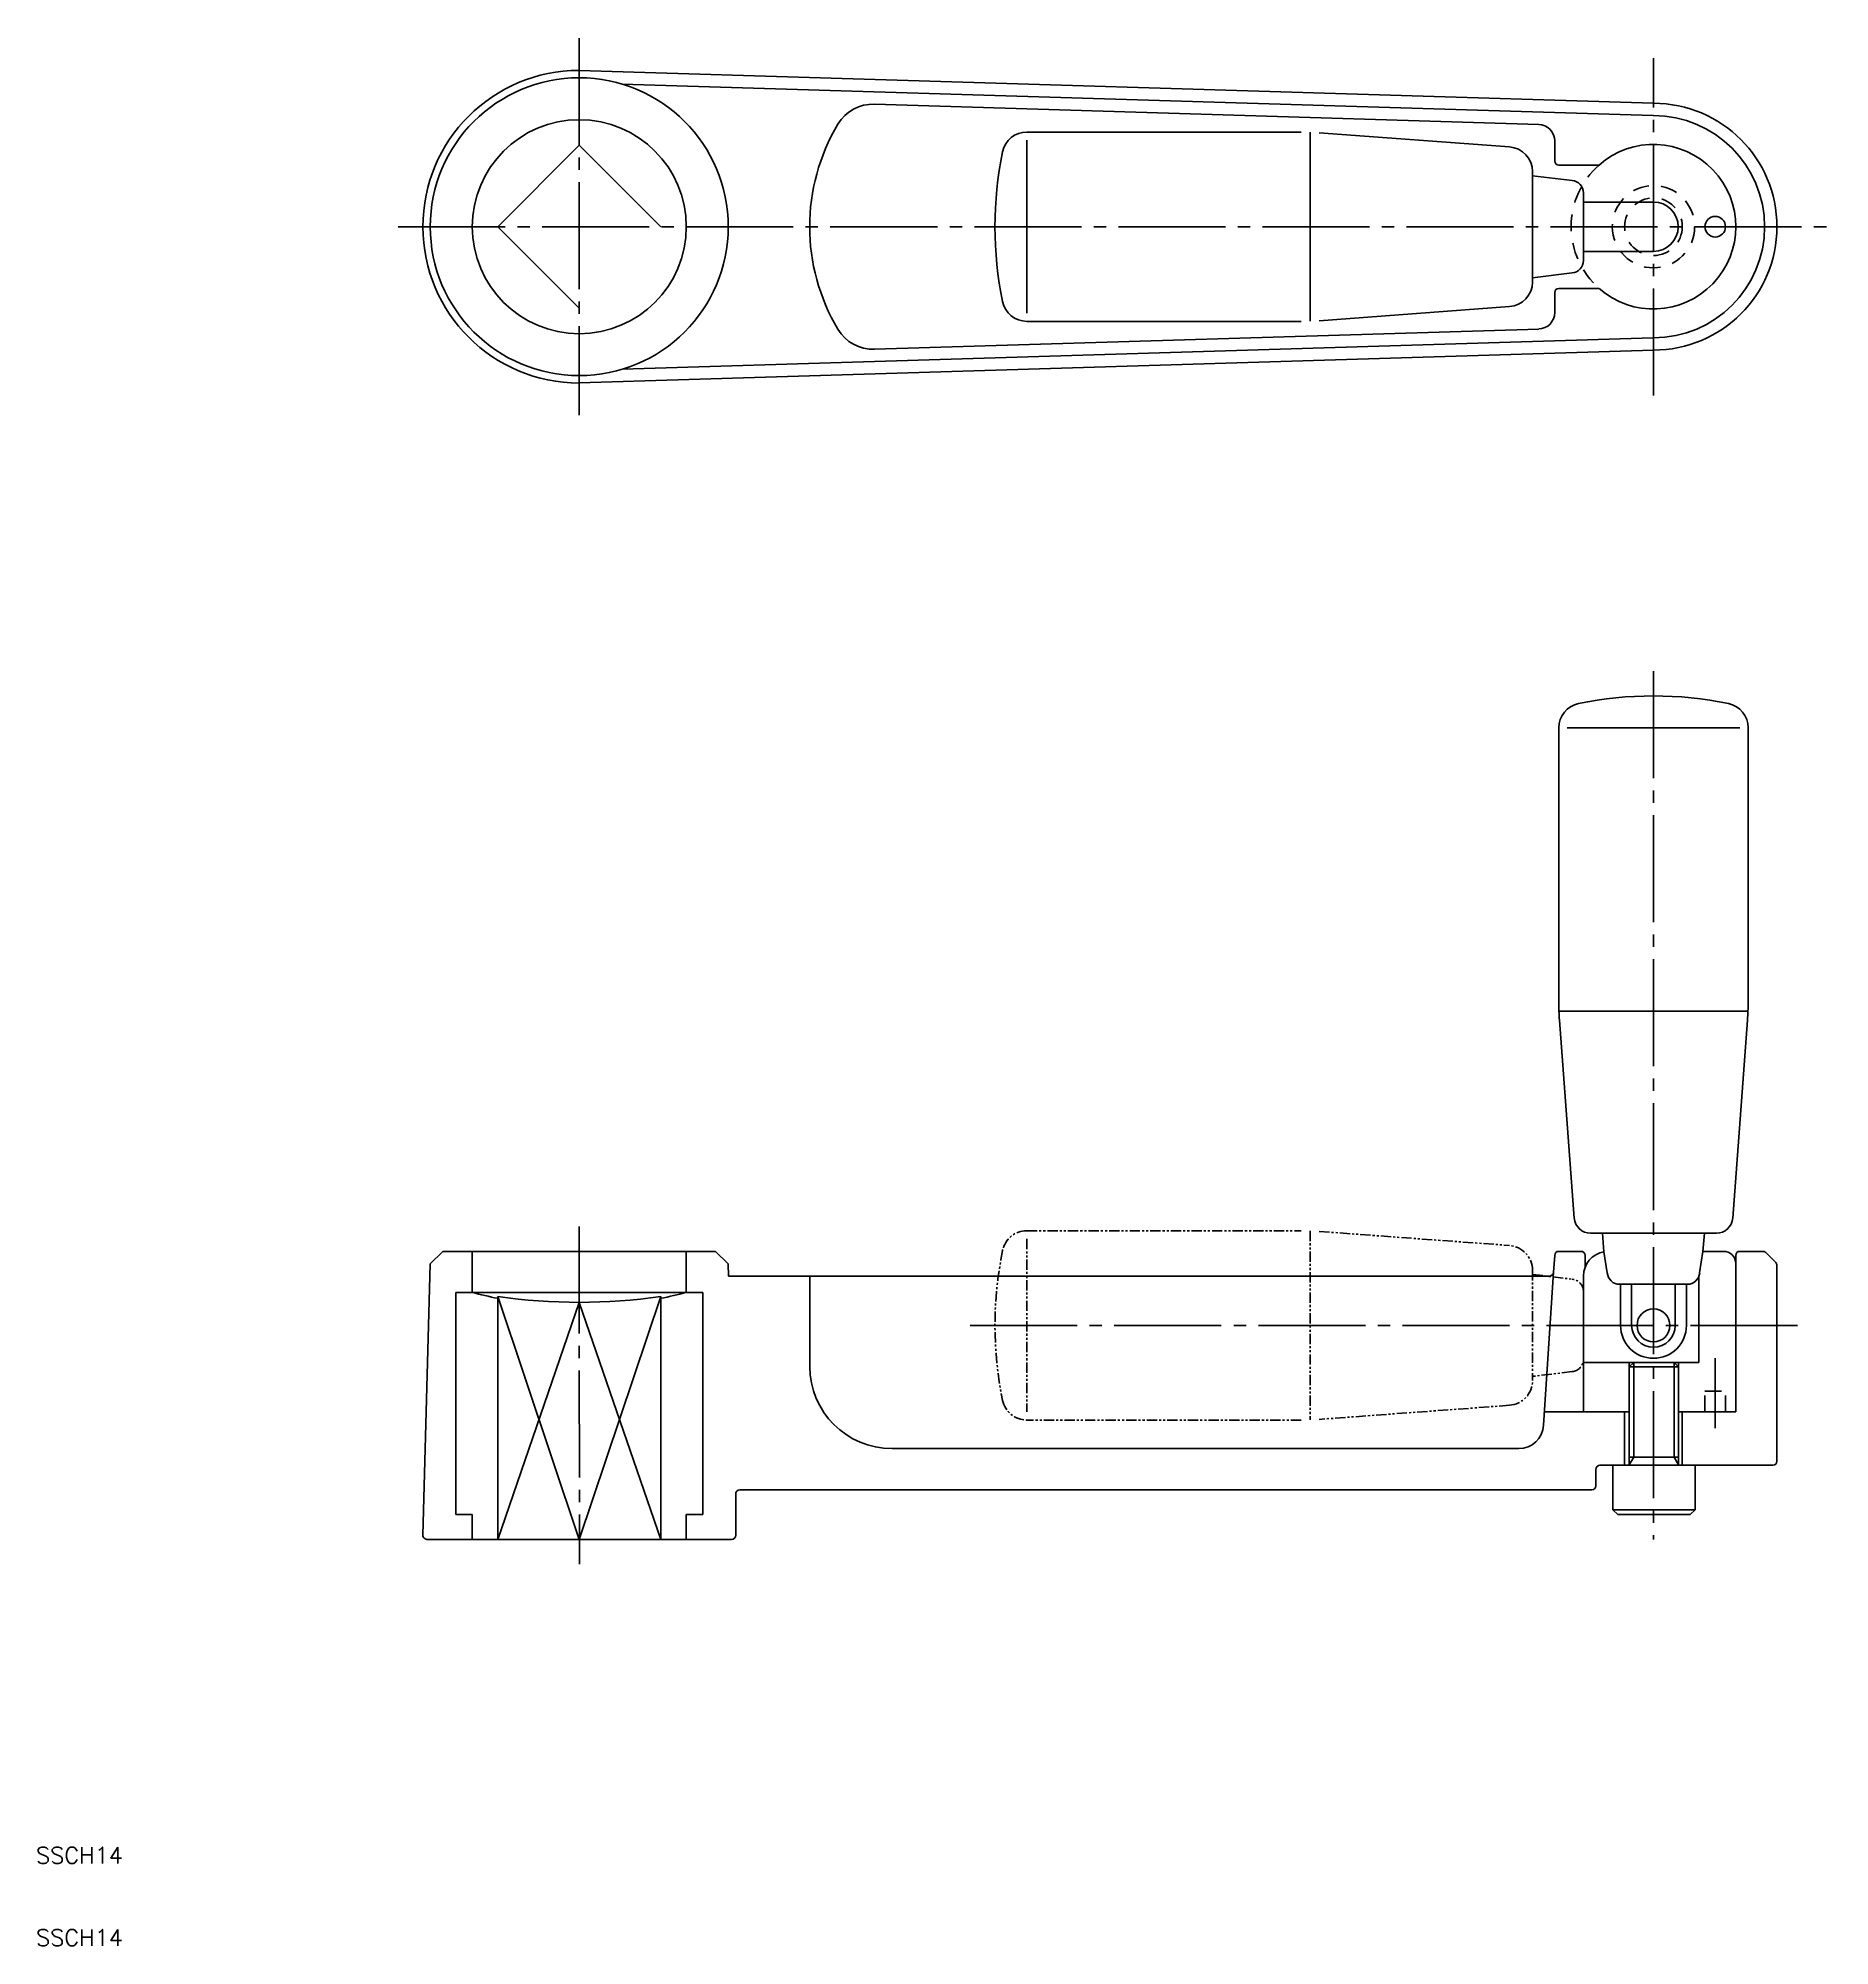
# Model space of a CAD drawing. Extents: x 25 to 242, y 77 to 309.
import ezdxf

# ---------------------------------------------------------------- set-up
doc = ezdxf.new("R2010")
doc.units = 0
for name, pattern in [('CENTER', [17.5, 13, -1.5, 1.5, -1.5]), ('DASHED', [3.5, 2, -1.5]), ('PHANTOM', [2.5, 1.25, -0.25, 0.25, -0.25, 0.25, -0.25])]:
    doc.linetypes.add(name, pattern=pattern)
doc.layers.get('0').update_dxf_attribs({"linetype": 'CONTINUOUS'})
doc.layers.add('CENTER', color=1, linetype='CENTER')
doc.styles.get("Standard").update_dxf_attribs({"font": 'txt.shx', "bigfont": '@extfont2.shx'})

msp = doc.modelspace()

# ---------------------------------------------------------------- linework, layer by layer
at = {"color": 7, "linetype": 'CONTINUOUS'}
for p, q in [((90.33, 304.81), (220.83, 300.81)), ((95.52, 303.15), (220.78, 299.31)), ((206.89, 298.23), (126.21, 300.71)), ((144.7, 297.31), (178.02, 297.31)), ((179.13, 297.29), (179.13, 274.33)), ((180.23, 297.23), (203.35, 295.51)), ((90.33, 295.71), (80.43, 285.81)), ((100.23, 285.81), (90.33, 295.71)), ((144.7, 296.31), (144.7, 275.31)), ((208.83, 296.23), (208.83, 293.81)), ((206.13, 292.52), (206.13, 279.09)), ((209.33, 293.31), (214.21, 293.31)), ((206.13, 292.01), (210.95, 291.42)), ((212.33, 289.93), (212.33, 281.69)), ((212.33, 288.81), (220.83, 288.81)), ((80.43, 285.81), (90.33, 275.91)), ((212.33, 282.81), (220.83, 282.81)), ((210.95, 280.19), (206.13, 279.61)), ((209.33, 278.31), (214.21, 278.31)), ((203.35, 276.1), (180.23, 274.39)), ((208.83, 277.81), (208.83, 275.38)), ((178.02, 274.31), (144.7, 274.31)), ((95.56, 268.48), (220.78, 272.31)), ((206.89, 273.38), (126.21, 270.92)), ((90.33, 266.82), (220.83, 270.81)), ((209.33, 191.6), (209.33, 224.92)), ((231.33, 224.92), (210.33, 224.92)), ((232.33, 224.92), (232.33, 191.6)), ((232.31, 190.49), (209.35, 190.49)), ((211.19, 165.34), (209.41, 189.38)), ((232.25, 189.38), (230.46, 165.34)), ((228.47, 163.49), (213.19, 163.49)), ((214.81, 161.25), (214.63, 163.49)), ((227.03, 163.49), (226.84, 161.29)), ((72.23, 159.79), (73.77, 161.29)), ((73.77, 161.29), (106.89, 161.29)), ((77.33, 156.29), (77.33, 161.29)), ((103.33, 156.29), (103.33, 161.29)), ((106.89, 161.29), (108.43, 159.79)), ((208.69, 158.76), (208.83, 160.79)), ((209.33, 161.29), (212.03, 161.29)), ((212.53, 160.79), (212.53, 159.37)), ((215.21, 158.66), (214.81, 161.25)), ((226.84, 161.29), (226.44, 158.66)), ((226.84, 161.29), (229.33, 161.29)), ((230.83, 160.79), (230.83, 141.79)), ((234.12, 161.29), (231.33, 161.29)), ((235.68, 159.94), (234.47, 161.14)), ((72.23, 159.79), (71.33, 126.8)), ((108.43, 159.79), (108.43, 159.79)), ((108.43, 159.79), (108.47, 158.29)), ((208.19, 158.29), (108.47, 158.29)), ((118.33, 147.31), (118.33, 158.29)), ((207.47, 140.16), (208.69, 158.76)), ((212.33, 141.79), (212.33, 158.29)), ((226.33, 158.2), (226.33, 147.79)), ((230.83, 159.79), (230.83, 141.79)), ((235.83, 159.58), (235.83, 135.79)), ((75.33, 156.29), (75.33, 129.29)), ((75.33, 156.29), (105.33, 156.29)), ((105.33, 156.29), (75.33, 156.29)), ((80.43, 155.8), (80.43, 126.29)), ((100.23, 155.8), (100.23, 126.29)), ((105.33, 156.29), (105.33, 129.29)), ((105.33, 156.29), (105.33, 129.29)), ((224.95, 157.29), (216.71, 157.29)), ((216.83, 157.29), (216.83, 152.29)), ((218.18, 157.29), (218.18, 152.29)), ((223.47, 157.29), (223.47, 152.29)), ((224.83, 157.29), (224.83, 152.29)), ((220.88, 152.29), (220.83, 152.29)), ((226.33, 147.79), (212.33, 147.79)), ((217.88, 135.29), (217.88, 147.79)), ((217.88, 147.24), (218.43, 147.79)), ((217.88, 147.24), (223.88, 147.24)), ((218.42, 147.79), (223.34, 147.79)), ((223.34, 147.79), (223.88, 147.25)), ((223.88, 135.29), (223.88, 147.79)), ((217.88, 141.79), (207.58, 141.79)), ((217.33, 141.79), (217.33, 135.29)), ((223.88, 141.79), (230.83, 141.79)), ((224.33, 141.79), (224.33, 135.29)), ((128.33, 137.31), (204.47, 137.31)), ((213.83, 134.79), (213.83, 132.79)), ((235.33, 135.29), (214.33, 135.29)), ((215.88, 135.29), (225.88, 135.29)), ((215.88, 129.89), (215.88, 135.29)), ((216.63, 135.29), (225.13, 135.29)), ((217.88, 136.29), (223.88, 136.29)), ((225.88, 129.89), (225.88, 135.29)), ((213.33, 132.29), (109.83, 132.29)), ((109.33, 131.79), (109.33, 126.79)), ((215.88, 131.24), (215.88, 131.24)), ((215.88, 129.89), (225.88, 129.89)), ((215.88, 129.89), (216.48, 129.29)), ((225.88, 129.89), (225.28, 129.29)), ((77.33, 129.29), (75.33, 129.29)), ((77.33, 129.29), (77.33, 126.29)), ((103.33, 129.29), (103.33, 126.29)), ((105.33, 129.29), (103.33, 129.29)), ((216.48, 129.29), (225.28, 129.29)), ((108.83, 126.29), (71.83, 126.29)), ((103.33, 126.29), (77.33, 126.29))]:
    msp.add_line(p, q, dxfattribs=at)
at = {"color": 3, "linetype": 'PHANTOM'}
for p, q in [((144.7, 163.79), (178.02, 163.79)), ((144.7, 162.79), (144.7, 141.79)), ((179.13, 163.77), (179.13, 140.81)), ((180.23, 163.71), (203.35, 162)), ((206.13, 159), (206.13, 145.58)), ((206.13, 158.49), (210.95, 157.9)), ((210.95, 146.67), (206.13, 146.09)), ((203.35, 142.58), (180.23, 140.87)), ((178.02, 140.79), (144.7, 140.79))]:
    msp.add_line(p, q, dxfattribs=at)
at = {"color": 3, "linetype": 'CONTINUOUS'}
for p, q in [((90.33, 126.29), (80.43, 155.8)), ((100.23, 155.8), (90.33, 126.29)), ((80.43, 126.29), (90.33, 155.09)), ((90.33, 155.09), (100.23, 126.29)), ((218.43, 136.29), (218.43, 147.79)), ((223.34, 136.29), (223.34, 147.79)), ((218.43, 136.29), (217.88, 135.34)), ((223.34, 136.29), (223.88, 135.35))]:
    msp.add_line(p, q, dxfattribs=at)
at = {"color": 3, "linetype": 'DASHED'}
for p, q in [((227.08, 144.29), (229.58, 144.29)), ((227.08, 141.79), (227.08, 144.29)), ((229.58, 141.79), (229.58, 144.29))]:
    msp.add_line(p, q, dxfattribs=at)
msp.add_line((215.88, 132.59), (215.88, 132.59))
at = {"color": 7, "linetype": 'CONTINUOUS'}
for centre, radius in [((90.33, 285.81), 18.1), ((90.33, 285.81), 13), ((228.33, 285.81), 1.25), ((220.83, 152.29), 2)]:
    msp.add_circle(centre, radius, dxfattribs=at)
at = {"color": 3, "linetype": 'DASHED'}
for radius in [5, 3.5]:
    msp.add_circle((220.83, 285.81), radius, dxfattribs=at)
at = {"color": 7, "linetype": 'CONTINUOUS'}
for centre, radius, start, end in [((90.33, 285.81), 19, 90, 270), ((126.05, 295.71), 5, 88.2443, 149.2283), ((220.83, 285.81), 15, 270, 90), ((220.83, 285.81), 13.5, 270, 90), ((142.67, 285.81), 24.35, 149.2283, 210.7706), ((144.7, 294.31), 3, 90, 168.3238), ((206.83, 296.23), 2, 0, 88.2443), ((185.83, 285.81), 45, 168.3238, 191.6762), ((203.13, 292.52), 3, 0, 85.7636), ((220.83, 285.81), 10, 228.5904, 131.4096), ((209.33, 293.81), 0.5, 180, 270), ((210.83, 289.93), 1.5, 0, 85.2364), ((220.83, 285.81), 3, 270, 90), ((210.83, 281.69), 1.5, 274.7636, 0), ((203.13, 279.09), 3, 274.2364, 0), ((209.33, 277.81), 0.5, 90, 180), ((144.7, 277.31), 3, 191.6762, 270), ((206.83, 275.38), 2, 271.7507, 0), ((126.05, 275.91), 5, 210.7706, 271.7507), ((212.33, 224.92), 3, 101.6762, 180), ((220.83, 183.79), 45, 78.3238, 101.6762), ((229.33, 224.92), 3, 0, 78.3238), ((239.33, 191.6), 30, 180, 184.2364), ((202.33, 191.6), 30, 355.7636, 0), ((213.19, 165.49), 2, 184.2364, 270), ((228.47, 165.49), 2, 270, 355.7636), ((209.33, 160.79), 0.5, 90, 180), ((212.03, 160.79), 0.5, 0, 90), ((215.33, 158.29), 3, 99.8457, 180), ((229.33, 159.79), 1.5, 0, 90), ((231.33, 160.79), 0.5, 90, 180), ((234.12, 160.79), 0.5, 45, 90), ((208.19, 158.79), 0.5, 270, 356.1821), ((216.71, 158.79), 1.5, 184.7636, 270), ((224.95, 158.79), 1.5, 270, 355.2364), ((235.33, 159.58), 0.5, 0, 45), ((88.83, 199.62), 44.83, 255.1372, 259.2019), ((90.33, 224.56), 69.47, 261.8073, 278.1927), ((91.83, 199.62), 44.83, 280.7981, 284.8628), ((220.83, 152.29), 4, 180, 0), ((220.83, 152.29), 2.65, 180, 0), ((128.33, 147.31), 10, 180, 270), ((204.47, 140.31), 3, 270, 357.1348), ((214.33, 134.79), 0.5, 90, 180), ((235.33, 135.79), 0.5, 270, 0), ((109.83, 131.79), 0.5, 90, 180), ((213.33, 132.79), 0.5, 270, 0), ((71.83, 126.79), 0.5, 178.4342, 270), ((108.83, 126.79), 0.5, 270, 0)]:
    msp.add_arc(centre, radius, start, end, dxfattribs=at)
at = {"color": 3, "linetype": 'DASHED'}
msp.add_arc((220.83, 285.81), 10, 131.4096, 228.5904, dxfattribs=at)
at = {"color": 3, "linetype": 'PHANTOM'}
for centre, radius, start, end in [((144.7, 160.79), 3, 90, 168.3238), ((185.83, 152.29), 45, 168.3238, 191.6762), ((203.13, 159), 3, 0, 85.7636), ((210.83, 156.41), 1.5, 0, 85.2364), ((210.83, 148.17), 1.5, 274.7636, 0), ((203.13, 145.58), 3, 274.2364, 0), ((144.7, 143.79), 3, 191.6762, 270)]:
    msp.add_arc(centre, radius, start, end, dxfattribs=at)
at = {"layer": 'CENTER', "color": 1, "linetype": 'CENTER'}
for p, q in [((90.33, 308.73), (90.33, 262.89)), ((220.83, 265.31), (220.83, 306.3)), ((68.33, 285.81), (242.25, 285.81)), ((220.82, 231.79), (220.84, 126.29)), ((90.33, 164.29), (90.34, 123.29)), ((137.83, 152.29), (238.83, 152.29)), ((228.33, 148.29), (228.33, 139.79))]:
    msp.add_line(p, q, dxfattribs=at)

# ---------------------------------------------------------------- texts
at = {"color": 7, "linetype": 'CONTINUOUS'}
for p in [(24.34, 86.89), (24.34, 76.89)]:
    msp.add_text('SSCH14', height=2, dxfattribs=at).set_placement(p)

doc.saveas('drawing.dxf')
